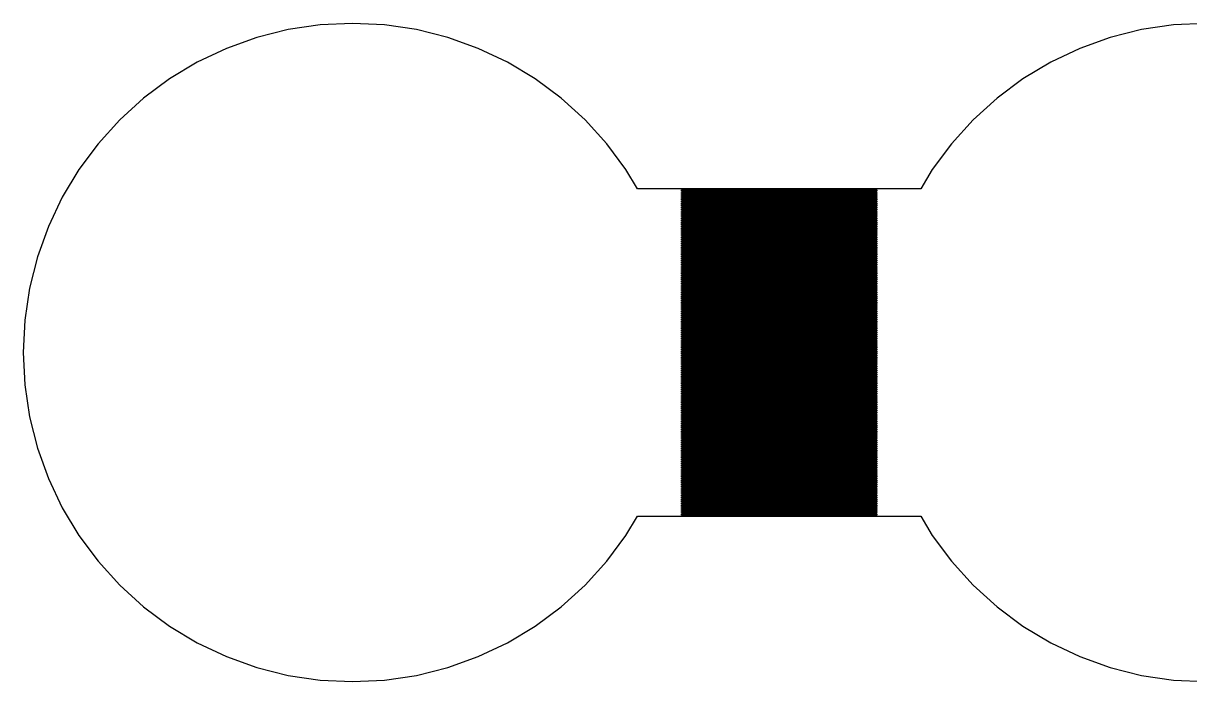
# Model space of a CAD drawing. Extents: x -5 to 101, y -4 to 66.
# Drawn here: x 22.03 to 34.33, y -3.97 to 2.97 of the extents above; entities that cross this region are included whole.
import ezdxf

# ---------------------------------------------------------------- set-up
doc = ezdxf.new("R2010")
doc.units = 0

msp = doc.modelspace()

# ---------------------------------------------------------------- linework, layer by layer
for p, q in [((25.1599, 2.95328), (24.823, 2.90332)), ((25.5, 2.96999), (25.1599, 2.95328)), ((25.8401, 2.95328), (25.5, 2.96999)), ((26.177, 2.90332), (25.8401, 2.95328)), ((34.1599, 2.95328), (33.823, 2.90332)), ((34.5, 2.96999), (34.1599, 2.95328)), ((24.823, 2.90332), (24.4927, 2.82057)), ((26.5073, 2.82057), (26.177, 2.90332)), ((33.823, 2.90332), (33.4927, 2.82057)), ((24.4927, 2.82057), (24.1721, 2.70586)), ((26.8279, 2.70586), (26.5073, 2.82057)), ((33.4927, 2.82057), (33.1721, 2.70586)), ((24.1721, 2.70586), (23.8643, 2.56026)), ((27.1358, 2.56026), (26.8279, 2.70586)), ((33.1721, 2.70586), (32.8642, 2.56026)), ((23.8643, 2.56026), (23.5722, 2.38519)), ((27.4278, 2.38519), (27.1358, 2.56026)), ((32.8642, 2.56026), (32.5722, 2.38519)), ((23.5722, 2.38519), (23.2987, 2.18234)), ((27.7014, 2.18234), (27.4278, 2.38519)), ((32.5722, 2.38519), (32.2986, 2.18234)), ((23.2987, 2.18234), (23.0463, 1.95366)), ((27.9537, 1.95366), (27.7014, 2.18234)), ((32.2986, 2.18234), (32.0463, 1.95366)), ((23.0463, 1.95366), (22.8177, 1.70134)), ((28.1824, 1.70134), (27.9537, 1.95366)), ((32.0463, 1.95366), (31.8176, 1.70134)), ((22.8177, 1.70134), (22.6148, 1.42783)), ((28.3852, 1.42783), (28.1824, 1.70134)), ((31.8176, 1.70134), (31.6148, 1.42783)), ((22.6148, 1.42783), (22.4397, 1.13574)), ((28.5068, 1.22499), (28.3852, 1.42783)), ((31.6148, 1.42783), (31.4932, 1.22499)), ((22.4397, 1.13574), (22.2941, 0.827911)), ((31.4932, 1.22499), (28.5068, 1.22499)), ((28.97, 1.20499), (28.97, 1.215)), ((28.97, 1.215), (31.03, 1.215)), ((31.03, 1.20499), (28.97, 1.20499)), ((28.97, 1.185), (28.97, 1.19499)), ((28.97, 1.19499), (31.03, 1.19499)), ((31.03, 1.185), (28.97, 1.185)), ((28.97, 1.16499), (28.97, 1.17499)), ((28.97, 1.17499), (31.03, 1.17499)), ((31.03, 1.16499), (28.97, 1.16499)), ((28.97, 1.14499), (28.97, 1.155)), ((28.97, 1.155), (31.03, 1.155)), ((31.03, 1.14499), (28.97, 1.14499)), ((28.97, 1.125), (28.97, 1.13499)), ((28.97, 1.13499), (31.03, 1.13499)), ((31.03, 1.125), (28.97, 1.125)), ((28.97, 1.105), (28.97, 1.11499)), ((28.97, 1.11499), (31.03, 1.11499)), ((31.03, 1.215), (31.03, 1.20499)), ((31.03, 1.19499), (31.03, 1.185)), ((31.03, 1.17499), (31.03, 1.16499)), ((31.03, 1.155), (31.03, 1.14499)), ((31.03, 1.13499), (31.03, 1.125)), ((31.03, 1.11499), (31.03, 1.105)), ((31.03, 1.105), (28.97, 1.105)), ((28.97, 1.08499), (28.97, 1.09499)), ((28.97, 1.09499), (31.03, 1.09499)), ((31.03, 1.08499), (28.97, 1.08499)), ((28.97, 1.06499), (28.97, 1.075)), ((28.97, 1.075), (31.03, 1.075)), ((31.03, 1.06499), (28.97, 1.06499)), ((28.97, 1.045), (28.97, 1.05499)), ((28.97, 1.05499), (31.03, 1.05499)), ((31.03, 1.045), (28.97, 1.045)), ((28.97, 1.02499), (28.97, 1.03499)), ((28.97, 1.03499), (31.03, 1.03499)), ((31.03, 1.02499), (28.97, 1.02499)), ((28.97, 1.00499), (28.97, 1.015)), ((28.97, 1.015), (31.03, 1.015)), ((31.03, 1.00499), (28.97, 1.00499)), ((28.97, 0.984985), (28.97, 0.994995)), ((28.97, 0.994995), (31.03, 0.994995)), ((31.03, 0.984985), (28.97, 0.984985)), ((31.03, 1.09499), (31.03, 1.08499)), ((31.03, 1.075), (31.03, 1.06499)), ((31.03, 1.05499), (31.03, 1.045)), ((31.03, 1.03499), (31.03, 1.02499)), ((31.03, 1.015), (31.03, 1.00499)), ((31.03, 0.994995), (31.03, 0.984985)), ((28.97, 0.964996), (28.97, 0.974991)), ((28.97, 0.974991), (31.03, 0.974991)), ((31.03, 0.964996), (28.97, 0.964996)), ((28.97, 0.944992), (28.97, 0.954987)), ((28.97, 0.954987), (31.03, 0.954987)), ((31.03, 0.944992), (28.97, 0.944992)), ((28.97, 0.924988), (28.97, 0.934998)), ((28.97, 0.934998), (31.03, 0.934998)), ((31.03, 0.924988), (28.97, 0.924988)), ((28.97, 0.904999), (28.97, 0.914993)), ((28.97, 0.914993), (31.03, 0.914993)), ((31.03, 0.904999), (28.97, 0.904999)), ((28.97, 0.884995), (28.97, 0.894989)), ((28.97, 0.894989), (31.03, 0.894989)), ((31.03, 0.884995), (28.97, 0.884995)), ((28.97, 0.86499), (28.97, 0.875)), ((28.97, 0.875), (31.03, 0.875)), ((31.03, 0.86499), (28.97, 0.86499)), ((31.03, 0.974991), (31.03, 0.964996)), ((31.03, 0.954987), (31.03, 0.944992)), ((31.03, 0.934998), (31.03, 0.924988)), ((31.03, 0.914993), (31.03, 0.904999)), ((31.03, 0.894989), (31.03, 0.884995)), ((31.03, 0.875), (31.03, 0.86499)), ((22.2941, 0.827911), (22.1794, 0.507278)), ((28.97, 0.844986), (28.97, 0.854996)), ((28.97, 0.854996), (31.03, 0.854996)), ((31.03, 0.844986), (28.97, 0.844986)), ((28.97, 0.824997), (28.97, 0.834991)), ((28.97, 0.834991), (31.03, 0.834991)), ((31.03, 0.824997), (28.97, 0.824997)), ((28.97, 0.804993), (28.97, 0.814987)), ((28.97, 0.814987), (31.03, 0.814987)), ((31.03, 0.804993), (28.97, 0.804993)), ((28.97, 0.784988), (28.97, 0.794998)), ((28.97, 0.794998), (31.03, 0.794998)), ((31.03, 0.784988), (28.97, 0.784988)), ((28.97, 0.764999), (28.97, 0.774994)), ((28.97, 0.774994), (31.03, 0.774994)), ((31.03, 0.764999), (28.97, 0.764999)), ((28.97, 0.744995), (28.97, 0.75499)), ((28.97, 0.75499), (31.03, 0.75499)), ((31.03, 0.744995), (28.97, 0.744995)), ((31.03, 0.854996), (31.03, 0.844986)), ((31.03, 0.834991), (31.03, 0.824997)), ((31.03, 0.814987), (31.03, 0.804993)), ((31.03, 0.794998), (31.03, 0.784988)), ((31.03, 0.774994), (31.03, 0.764999)), ((31.03, 0.75499), (31.03, 0.744995)), ((28.97, 0.724991), (28.97, 0.734985)), ((28.97, 0.734985), (31.03, 0.734985)), ((31.03, 0.724991), (28.97, 0.724991)), ((28.97, 0.704987), (28.97, 0.714996)), ((28.97, 0.714996), (31.03, 0.714996)), ((31.03, 0.704987), (28.97, 0.704987)), ((28.97, 0.684998), (28.97, 0.694992)), ((28.97, 0.694992), (31.03, 0.694992)), ((31.03, 0.684998), (28.97, 0.684998)), ((28.97, 0.664993), (28.97, 0.674988)), ((28.97, 0.674988), (31.03, 0.674988)), ((31.03, 0.664993), (28.97, 0.664993)), ((28.97, 0.644989), (28.97, 0.654999)), ((28.97, 0.654999), (31.03, 0.654999)), ((31.03, 0.644989), (28.97, 0.644989)), ((28.97, 0.625), (28.97, 0.634995)), ((28.97, 0.634995), (31.03, 0.634995)), ((31.03, 0.625), (28.97, 0.625)), ((31.03, 0.734985), (31.03, 0.724991)), ((31.03, 0.714996), (31.03, 0.704987)), ((31.03, 0.694992), (31.03, 0.684998)), ((31.03, 0.674988), (31.03, 0.664993)), ((31.03, 0.654999), (31.03, 0.644989)), ((31.03, 0.634995), (31.03, 0.625)), ((22.1794, 0.507278), (22.0967, 0.176956)), ((28.97, 0.604996), (28.97, 0.61499)), ((28.97, 0.61499), (31.03, 0.61499)), ((31.03, 0.604996), (28.97, 0.604996)), ((28.97, 0.584991), (28.97, 0.594986)), ((28.97, 0.594986), (31.03, 0.594986)), ((31.03, 0.584991), (28.97, 0.584991)), ((28.97, 0.564987), (28.97, 0.574997)), ((28.97, 0.574997), (31.03, 0.574997)), ((31.03, 0.564987), (28.97, 0.564987)), ((28.97, 0.544998), (28.97, 0.554993)), ((28.97, 0.554993), (31.03, 0.554993)), ((31.03, 0.544998), (28.97, 0.544998)), ((28.97, 0.524994), (28.97, 0.534988)), ((28.97, 0.534988), (31.03, 0.534988)), ((31.03, 0.524994), (28.97, 0.524994)), ((28.97, 0.50499), (28.97, 0.514999)), ((28.97, 0.514999), (31.03, 0.514999)), ((31.03, 0.50499), (28.97, 0.50499)), ((28.97, 0.484985), (28.97, 0.494995)), ((28.97, 0.494995), (31.03, 0.494995)), ((31.03, 0.61499), (31.03, 0.604996)), ((31.03, 0.594986), (31.03, 0.584991)), ((31.03, 0.574997), (31.03, 0.564987)), ((31.03, 0.554993), (31.03, 0.544998)), ((31.03, 0.534988), (31.03, 0.524994)), ((31.03, 0.514999), (31.03, 0.50499)), ((31.03, 0.494995), (31.03, 0.484985)), ((31.03, 0.484985), (28.97, 0.484985)), ((28.97, 0.464996), (28.97, 0.474991)), ((28.97, 0.474991), (31.03, 0.474991)), ((31.03, 0.464996), (28.97, 0.464996)), ((28.97, 0.444992), (28.97, 0.454987)), ((28.97, 0.454987), (31.03, 0.454987)), ((31.03, 0.444992), (28.97, 0.444992)), ((28.97, 0.424988), (28.97, 0.434998)), ((28.97, 0.434998), (31.03, 0.434998)), ((31.03, 0.424988), (28.97, 0.424988)), ((28.97, 0.404999), (28.97, 0.414993)), ((28.97, 0.414993), (31.03, 0.414993)), ((31.03, 0.404999), (28.97, 0.404999)), ((28.97, 0.384995), (28.97, 0.394989)), ((28.97, 0.394989), (31.03, 0.394989)), ((31.03, 0.384995), (28.97, 0.384995)), ((28.97, 0.36499), (28.97, 0.375)), ((28.97, 0.375), (31.03, 0.375)), ((31.03, 0.474991), (31.03, 0.464996)), ((31.03, 0.454987), (31.03, 0.444992)), ((31.03, 0.434998), (31.03, 0.424988)), ((31.03, 0.414993), (31.03, 0.404999)), ((31.03, 0.394989), (31.03, 0.384995)), ((31.03, 0.375), (31.03, 0.36499)), ((31.03, 0.36499), (28.97, 0.36499)), ((28.97, 0.344986), (28.97, 0.354996)), ((28.97, 0.354996), (31.03, 0.354996)), ((31.03, 0.344986), (28.97, 0.344986)), ((28.97, 0.324997), (28.97, 0.334991)), ((28.97, 0.334991), (31.03, 0.334991)), ((31.03, 0.324997), (28.97, 0.324997)), ((28.97, 0.304993), (28.97, 0.314987)), ((28.97, 0.314987), (31.03, 0.314987)), ((31.03, 0.304993), (28.97, 0.304993)), ((28.97, 0.284988), (28.97, 0.294998)), ((28.97, 0.294998), (31.03, 0.294998)), ((31.03, 0.284988), (28.97, 0.284988)), ((28.97, 0.264999), (28.97, 0.274994)), ((28.97, 0.274994), (31.03, 0.274994)), ((31.03, 0.264999), (28.97, 0.264999)), ((28.97, 0.244995), (28.97, 0.25499)), ((28.97, 0.25499), (31.03, 0.25499)), ((31.03, 0.354996), (31.03, 0.344986)), ((31.03, 0.334991), (31.03, 0.324997)), ((31.03, 0.314987), (31.03, 0.304993)), ((31.03, 0.294998), (31.03, 0.284988)), ((31.03, 0.274994), (31.03, 0.264999)), ((31.03, 0.25499), (31.03, 0.244995)), ((22.0967, 0.176956), (22.0467, -0.159882)), ((31.03, 0.244995), (28.97, 0.244995)), ((28.97, 0.224991), (28.97, 0.234985)), ((28.97, 0.234985), (31.03, 0.234985)), ((31.03, 0.224991), (28.97, 0.224991)), ((28.97, 0.204987), (28.97, 0.214996)), ((28.97, 0.214996), (31.03, 0.214996)), ((31.03, 0.204987), (28.97, 0.204987)), ((28.97, 0.184998), (28.97, 0.194992)), ((28.97, 0.194992), (31.03, 0.194992)), ((31.03, 0.184998), (28.97, 0.184998)), ((28.97, 0.164993), (28.97, 0.174988)), ((28.97, 0.174988), (31.03, 0.174988)), ((31.03, 0.164993), (28.97, 0.164993)), ((28.97, 0.144989), (28.97, 0.154999)), ((28.97, 0.154999), (31.03, 0.154999)), ((31.03, 0.144989), (28.97, 0.144989)), ((28.97, 0.125), (28.97, 0.134995)), ((28.97, 0.134995), (31.03, 0.134995)), ((31.03, 0.125), (28.97, 0.125)), ((31.03, 0.234985), (31.03, 0.224991)), ((31.03, 0.214996), (31.03, 0.204987)), ((31.03, 0.194992), (31.03, 0.184998)), ((31.03, 0.174988), (31.03, 0.164993)), ((31.03, 0.154999), (31.03, 0.144989)), ((31.03, 0.134995), (31.03, 0.125)), ((28.97, 0.104996), (28.97, 0.11499)), ((28.97, 0.11499), (31.03, 0.11499)), ((31.03, 0.104996), (28.97, 0.104996)), ((28.97, 0.084991), (28.97, 0.094986)), ((28.97, 0.094986), (31.03, 0.094986)), ((31.03, 0.084991), (28.97, 0.084991)), ((28.97, 0.064987), (28.97, 0.074997)), ((28.97, 0.074997), (31.03, 0.074997)), ((31.03, 0.064987), (28.97, 0.064987)), ((28.97, 0.044998), (28.97, 0.054993)), ((28.97, 0.054993), (31.03, 0.054993)), ((31.03, 0.044998), (28.97, 0.044998)), ((28.97, 0.024994), (28.97, 0.034988)), ((28.97, 0.034988), (31.03, 0.034988)), ((31.03, 0.024994), (28.97, 0.024994)), ((28.97, 0.00499), (28.97, 0.014999)), ((28.97, 0.014999), (31.03, 0.014999)), ((31.03, 0.00499), (28.97, 0.00499)), ((31.03, 0.11499), (31.03, 0.104996)), ((31.03, 0.094986), (31.03, 0.084991)), ((31.03, 0.074997), (31.03, 0.064987)), ((31.03, 0.054993), (31.03, 0.044998)), ((31.03, 0.034988), (31.03, 0.024994)), ((31.03, 0.014999), (31.03, 0.00499)), ((28.97, -0.015015), (28.97, -0.005005)), ((28.97, -0.005005), (31.03, -0.005005)), ((31.03, -0.015015), (28.97, -0.015015)), ((28.97, -0.035004), (28.97, -0.025009)), ((28.97, -0.025009), (31.03, -0.025009)), ((31.03, -0.035004), (28.97, -0.035004)), ((28.97, -0.055008), (28.97, -0.045013)), ((28.97, -0.045013), (31.03, -0.045013)), ((31.03, -0.055008), (28.97, -0.055008)), ((28.97, -0.075012), (28.97, -0.065002)), ((28.97, -0.065002), (31.03, -0.065002)), ((31.03, -0.075012), (28.97, -0.075012)), ((28.97, -0.095001), (28.97, -0.085007)), ((28.97, -0.085007), (31.03, -0.085007)), ((31.03, -0.095001), (28.97, -0.095001)), ((28.97, -0.115005), (28.97, -0.105011)), ((28.97, -0.105011), (31.03, -0.105011)), ((31.03, -0.115005), (28.97, -0.115005)), ((31.03, -0.005005), (31.03, -0.015015)), ((31.03, -0.025009), (31.03, -0.035004)), ((31.03, -0.045013), (31.03, -0.055008)), ((31.03, -0.065002), (31.03, -0.075012)), ((31.03, -0.085007), (31.03, -0.095001)), ((31.03, -0.105011), (31.03, -0.115005)), ((22.0467, -0.159882), (22.03, -0.5)), ((28.97, -0.13501), (28.97, -0.125)), ((28.97, -0.125), (31.03, -0.125)), ((31.03, -0.13501), (28.97, -0.13501)), ((28.97, -0.155014), (28.97, -0.145004)), ((28.97, -0.145004), (31.03, -0.145004)), ((31.03, -0.155014), (28.97, -0.155014)), ((28.97, -0.175003), (28.97, -0.165009)), ((28.97, -0.165009), (31.03, -0.165009)), ((31.03, -0.175003), (28.97, -0.175003)), ((28.97, -0.195007), (28.97, -0.185013)), ((28.97, -0.185013), (31.03, -0.185013)), ((31.03, -0.195007), (28.97, -0.195007)), ((28.97, -0.215012), (28.97, -0.205002)), ((28.97, -0.205002), (31.03, -0.205002)), ((31.03, -0.215012), (28.97, -0.215012)), ((28.97, -0.235001), (28.97, -0.225006)), ((28.97, -0.225006), (31.03, -0.225006)), ((31.03, -0.235001), (28.97, -0.235001)), ((28.97, -0.255005), (28.97, -0.24501)), ((28.97, -0.24501), (31.03, -0.24501)), ((31.03, -0.125), (31.03, -0.13501)), ((31.03, -0.145004), (31.03, -0.155014)), ((31.03, -0.165009), (31.03, -0.175003)), ((31.03, -0.185013), (31.03, -0.195007)), ((31.03, -0.205002), (31.03, -0.215012)), ((31.03, -0.225006), (31.03, -0.235001)), ((31.03, -0.24501), (31.03, -0.255005)), ((31.03, -0.255005), (28.97, -0.255005)), ((28.97, -0.275009), (28.97, -0.265015)), ((28.97, -0.265015), (31.03, -0.265015)), ((31.03, -0.275009), (28.97, -0.275009)), ((28.97, -0.295013), (28.97, -0.285004)), ((28.97, -0.285004), (31.03, -0.285004)), ((31.03, -0.295013), (28.97, -0.295013)), ((28.97, -0.315002), (28.97, -0.305008)), ((28.97, -0.305008), (31.03, -0.305008)), ((31.03, -0.315002), (28.97, -0.315002)), ((28.97, -0.335007), (28.97, -0.325012)), ((28.97, -0.325012), (31.03, -0.325012)), ((31.03, -0.335007), (28.97, -0.335007)), ((28.97, -0.355011), (28.97, -0.345001)), ((28.97, -0.345001), (31.03, -0.345001)), ((31.03, -0.355011), (28.97, -0.355011)), ((28.97, -0.375), (28.97, -0.365005)), ((28.97, -0.365005), (31.03, -0.365005)), ((31.03, -0.265015), (31.03, -0.275009)), ((31.03, -0.285004), (31.03, -0.295013)), ((31.03, -0.305008), (31.03, -0.315002)), ((31.03, -0.325012), (31.03, -0.335007)), ((31.03, -0.345001), (31.03, -0.355011)), ((31.03, -0.365005), (31.03, -0.375)), ((31.03, -0.375), (28.97, -0.375)), ((28.97, -0.395004), (28.97, -0.38501)), ((28.97, -0.38501), (31.03, -0.38501)), ((31.03, -0.395004), (28.97, -0.395004)), ((28.97, -0.415009), (28.97, -0.405014)), ((28.97, -0.405014), (31.03, -0.405014)), ((31.03, -0.415009), (28.97, -0.415009)), ((28.97, -0.435013), (28.97, -0.425003)), ((28.97, -0.425003), (31.03, -0.425003)), ((31.03, -0.435013), (28.97, -0.435013)), ((28.97, -0.455002), (28.97, -0.445007)), ((28.97, -0.445007), (31.03, -0.445007)), ((31.03, -0.455002), (28.97, -0.455002)), ((28.97, -0.475006), (28.97, -0.465012)), ((28.97, -0.465012), (31.03, -0.465012)), ((31.03, -0.475006), (28.97, -0.475006)), ((28.97, -0.49501), (28.97, -0.485001)), ((28.97, -0.485001), (31.03, -0.485001)), ((31.03, -0.38501), (31.03, -0.395004)), ((31.03, -0.405014), (31.03, -0.415009)), ((31.03, -0.425003), (31.03, -0.435013)), ((31.03, -0.445007), (31.03, -0.455002)), ((31.03, -0.465012), (31.03, -0.475006)), ((31.03, -0.485001), (31.03, -0.49501)), ((22.03, -0.5), (22.0467, -0.840118)), ((31.03, -0.49501), (28.97, -0.49501)), ((28.97, -0.514999), (28.97, -0.50499)), ((28.97, -0.50499), (31.03, -0.50499)), ((31.03, -0.514999), (28.97, -0.514999)), ((28.97, -0.534988), (28.97, -0.524994)), ((28.97, -0.524994), (31.03, -0.524994)), ((31.03, -0.534988), (28.97, -0.534988)), ((28.97, -0.554993), (28.97, -0.544998)), ((28.97, -0.544998), (31.03, -0.544998)), ((31.03, -0.554993), (28.97, -0.554993)), ((28.97, -0.574997), (28.97, -0.564987)), ((28.97, -0.564987), (31.03, -0.564987)), ((31.03, -0.574997), (28.97, -0.574997)), ((28.97, -0.594986), (28.97, -0.584991)), ((28.97, -0.584991), (31.03, -0.584991)), ((31.03, -0.594986), (28.97, -0.594986)), ((28.97, -0.61499), (28.97, -0.604996)), ((28.97, -0.604996), (31.03, -0.604996)), ((31.03, -0.61499), (28.97, -0.61499)), ((31.03, -0.50499), (31.03, -0.514999)), ((31.03, -0.524994), (31.03, -0.534988)), ((31.03, -0.544998), (31.03, -0.554993)), ((31.03, -0.564987), (31.03, -0.574997)), ((31.03, -0.584991), (31.03, -0.594986)), ((31.03, -0.604996), (31.03, -0.61499)), ((28.97, -0.634995), (28.97, -0.625)), ((28.97, -0.625), (31.03, -0.625)), ((31.03, -0.634995), (28.97, -0.634995)), ((28.97, -0.654999), (28.97, -0.644989)), ((28.97, -0.644989), (31.03, -0.644989)), ((31.03, -0.654999), (28.97, -0.654999)), ((28.97, -0.674988), (28.97, -0.664993)), ((28.97, -0.664993), (31.03, -0.664993)), ((31.03, -0.674988), (28.97, -0.674988)), ((28.97, -0.694992), (28.97, -0.684998)), ((28.97, -0.684998), (31.03, -0.684998)), ((31.03, -0.694992), (28.97, -0.694992)), ((28.97, -0.714996), (28.97, -0.704987)), ((28.97, -0.704987), (31.03, -0.704987)), ((31.03, -0.714996), (28.97, -0.714996)), ((28.97, -0.734985), (28.97, -0.724991)), ((28.97, -0.724991), (31.03, -0.724991)), ((31.03, -0.734985), (28.97, -0.734985)), ((31.03, -0.625), (31.03, -0.634995)), ((31.03, -0.644989), (31.03, -0.654999)), ((31.03, -0.664993), (31.03, -0.674988)), ((31.03, -0.684998), (31.03, -0.694992)), ((31.03, -0.704987), (31.03, -0.714996)), ((31.03, -0.724991), (31.03, -0.734985)), ((22.0467, -0.840118), (22.0967, -1.17696)), ((28.97, -0.75499), (28.97, -0.744995)), ((28.97, -0.744995), (31.03, -0.744995)), ((31.03, -0.75499), (28.97, -0.75499)), ((28.97, -0.774994), (28.97, -0.764999)), ((28.97, -0.764999), (31.03, -0.764999)), ((31.03, -0.774994), (28.97, -0.774994)), ((28.97, -0.794998), (28.97, -0.784988)), ((28.97, -0.784988), (31.03, -0.784988)), ((31.03, -0.794998), (28.97, -0.794998)), ((28.97, -0.814987), (28.97, -0.804993)), ((28.97, -0.804993), (31.03, -0.804993)), ((31.03, -0.814987), (28.97, -0.814987)), ((28.97, -0.834991), (28.97, -0.824997)), ((28.97, -0.824997), (31.03, -0.824997)), ((31.03, -0.834991), (28.97, -0.834991)), ((28.97, -0.854996), (28.97, -0.844986)), ((28.97, -0.844986), (31.03, -0.844986)), ((31.03, -0.854996), (28.97, -0.854996)), ((31.03, -0.744995), (31.03, -0.75499)), ((31.03, -0.764999), (31.03, -0.774994)), ((31.03, -0.784988), (31.03, -0.794998)), ((31.03, -0.804993), (31.03, -0.814987)), ((31.03, -0.824997), (31.03, -0.834991)), ((31.03, -0.844986), (31.03, -0.854996)), ((28.97, -0.875), (28.97, -0.86499)), ((28.97, -0.86499), (31.03, -0.86499)), ((31.03, -0.875), (28.97, -0.875)), ((28.97, -0.894989), (28.97, -0.884995)), ((28.97, -0.884995), (31.03, -0.884995)), ((31.03, -0.894989), (28.97, -0.894989)), ((28.97, -0.914993), (28.97, -0.904999)), ((28.97, -0.904999), (31.03, -0.904999)), ((31.03, -0.914993), (28.97, -0.914993)), ((28.97, -0.934998), (28.97, -0.924988)), ((28.97, -0.924988), (31.03, -0.924988)), ((31.03, -0.934998), (28.97, -0.934998)), ((28.97, -0.954987), (28.97, -0.944992)), ((28.97, -0.944992), (31.03, -0.944992)), ((31.03, -0.954987), (28.97, -0.954987)), ((28.97, -0.974991), (28.97, -0.964996)), ((28.97, -0.964996), (31.03, -0.964996)), ((31.03, -0.974991), (28.97, -0.974991)), ((31.03, -0.86499), (31.03, -0.875)), ((31.03, -0.884995), (31.03, -0.894989)), ((31.03, -0.904999), (31.03, -0.914993)), ((31.03, -0.924988), (31.03, -0.934998)), ((31.03, -0.944992), (31.03, -0.954987)), ((31.03, -0.964996), (31.03, -0.974991)), ((28.97, -0.994995), (28.97, -0.984985)), ((28.97, -0.984985), (31.03, -0.984985)), ((31.03, -0.994995), (28.97, -0.994995)), ((28.97, -1.015), (28.97, -1.00499)), ((28.97, -1.00499), (31.03, -1.00499)), ((31.03, -1.015), (28.97, -1.015)), ((28.97, -1.03499), (28.97, -1.02499)), ((28.97, -1.02499), (31.03, -1.02499)), ((31.03, -1.03499), (28.97, -1.03499)), ((28.97, -1.05499), (28.97, -1.045)), ((28.97, -1.045), (31.03, -1.045)), ((31.03, -1.05499), (28.97, -1.05499)), ((28.97, -1.075), (28.97, -1.06499)), ((28.97, -1.06499), (31.03, -1.06499)), ((31.03, -1.075), (28.97, -1.075)), ((28.97, -1.09499), (28.97, -1.08499)), ((28.97, -1.08499), (31.03, -1.08499)), ((31.03, -1.09499), (28.97, -1.09499)), ((28.97, -1.11499), (28.97, -1.105)), ((28.97, -1.105), (31.03, -1.105)), ((31.03, -0.984985), (31.03, -0.994995)), ((31.03, -1.00499), (31.03, -1.015)), ((31.03, -1.02499), (31.03, -1.03499)), ((31.03, -1.045), (31.03, -1.05499)), ((31.03, -1.06499), (31.03, -1.075)), ((31.03, -1.08499), (31.03, -1.09499)), ((31.03, -1.105), (31.03, -1.11499)), ((22.0967, -1.17696), (22.1794, -1.50728)), ((31.03, -1.11499), (28.97, -1.11499)), ((28.97, -1.13499), (28.97, -1.125)), ((28.97, -1.125), (31.03, -1.125)), ((31.03, -1.13499), (28.97, -1.13499)), ((28.97, -1.155), (28.97, -1.14499)), ((28.97, -1.14499), (31.03, -1.14499)), ((31.03, -1.155), (28.97, -1.155)), ((28.97, -1.17499), (28.97, -1.16499)), ((28.97, -1.16499), (31.03, -1.16499)), ((31.03, -1.17499), (28.97, -1.17499)), ((28.97, -1.19499), (28.97, -1.185)), ((28.97, -1.185), (31.03, -1.185)), ((31.03, -1.19499), (28.97, -1.19499)), ((28.97, -1.215), (28.97, -1.20499)), ((28.97, -1.20499), (31.03, -1.20499)), ((31.03, -1.215), (28.97, -1.215)), ((28.97, -1.23499), (28.97, -1.22499)), ((28.97, -1.22499), (31.03, -1.22499)), ((31.03, -1.125), (31.03, -1.13499)), ((31.03, -1.14499), (31.03, -1.155)), ((31.03, -1.16499), (31.03, -1.17499)), ((31.03, -1.185), (31.03, -1.19499)), ((31.03, -1.20499), (31.03, -1.215)), ((31.03, -1.22499), (31.03, -1.23499)), ((31.03, -1.23499), (28.97, -1.23499)), ((28.97, -1.25499), (28.97, -1.245)), ((28.97, -1.245), (31.03, -1.245)), ((31.03, -1.25499), (28.97, -1.25499)), ((28.97, -1.27499), (28.97, -1.265)), ((28.97, -1.265), (31.03, -1.265)), ((31.03, -1.27499), (28.97, -1.27499)), ((28.97, -1.295), (28.97, -1.28499)), ((28.97, -1.28499), (31.03, -1.28499)), ((31.03, -1.295), (28.97, -1.295)), ((28.97, -1.31499), (28.97, -1.30499)), ((28.97, -1.30499), (31.03, -1.30499)), ((31.03, -1.31499), (28.97, -1.31499)), ((28.97, -1.33499), (28.97, -1.325)), ((28.97, -1.325), (31.03, -1.325)), ((31.03, -1.33499), (28.97, -1.33499)), ((28.97, -1.355), (28.97, -1.34499)), ((28.97, -1.34499), (31.03, -1.34499)), ((31.03, -1.245), (31.03, -1.25499)), ((31.03, -1.265), (31.03, -1.27499)), ((31.03, -1.28499), (31.03, -1.295)), ((31.03, -1.30499), (31.03, -1.31499)), ((31.03, -1.325), (31.03, -1.33499)), ((31.03, -1.34499), (31.03, -1.355)), ((31.03, -1.355), (28.97, -1.355)), ((28.97, -1.375), (28.97, -1.36499)), ((28.97, -1.36499), (31.03, -1.36499)), ((31.03, -1.375), (28.97, -1.375)), ((28.97, -1.39499), (28.97, -1.38499)), ((28.97, -1.38499), (31.03, -1.38499)), ((31.03, -1.39499), (28.97, -1.39499)), ((28.97, -1.41499), (28.97, -1.405)), ((28.97, -1.405), (31.03, -1.405)), ((31.03, -1.41499), (28.97, -1.41499)), ((28.97, -1.435), (28.97, -1.42499)), ((28.97, -1.42499), (31.03, -1.42499)), ((31.03, -1.435), (28.97, -1.435)), ((28.97, -1.45499), (28.97, -1.44499)), ((28.97, -1.44499), (31.03, -1.44499)), ((31.03, -1.45499), (28.97, -1.45499)), ((28.97, -1.47499), (28.97, -1.465)), ((28.97, -1.465), (31.03, -1.465)), ((31.03, -1.47499), (28.97, -1.47499)), ((31.03, -1.36499), (31.03, -1.375)), ((31.03, -1.38499), (31.03, -1.39499)), ((31.03, -1.405), (31.03, -1.41499)), ((31.03, -1.42499), (31.03, -1.435)), ((31.03, -1.44499), (31.03, -1.45499)), ((31.03, -1.465), (31.03, -1.47499)), ((22.1794, -1.50728), (22.2941, -1.82791)), ((28.97, -1.495), (28.97, -1.48499)), ((28.97, -1.48499), (31.03, -1.48499)), ((31.03, -1.495), (28.97, -1.495)), ((28.97, -1.515), (28.97, -1.50499)), ((28.97, -1.50499), (31.03, -1.50499)), ((31.03, -1.515), (28.97, -1.515)), ((28.97, -1.53499), (28.97, -1.52499)), ((28.97, -1.52499), (31.03, -1.52499)), ((31.03, -1.53499), (28.97, -1.53499)), ((28.97, -1.55499), (28.97, -1.545)), ((28.97, -1.545), (31.03, -1.545)), ((31.03, -1.55499), (28.97, -1.55499)), ((28.97, -1.575), (28.97, -1.56499)), ((28.97, -1.56499), (31.03, -1.56499)), ((31.03, -1.575), (28.97, -1.575)), ((28.97, -1.59499), (28.97, -1.58499)), ((28.97, -1.58499), (31.03, -1.58499)), ((31.03, -1.59499), (28.97, -1.59499)), ((31.03, -1.48499), (31.03, -1.495)), ((31.03, -1.50499), (31.03, -1.515)), ((31.03, -1.52499), (31.03, -1.53499)), ((31.03, -1.545), (31.03, -1.55499)), ((31.03, -1.56499), (31.03, -1.575)), ((31.03, -1.58499), (31.03, -1.59499)), ((28.97, -1.61499), (28.97, -1.605)), ((28.97, -1.605), (31.03, -1.605)), ((31.03, -1.61499), (28.97, -1.61499)), ((28.97, -1.63499), (28.97, -1.625)), ((28.97, -1.625), (31.03, -1.625)), ((31.03, -1.63499), (28.97, -1.63499)), ((28.97, -1.655), (28.97, -1.64499)), ((28.97, -1.64499), (31.03, -1.64499)), ((31.03, -1.655), (28.97, -1.655)), ((28.97, -1.67499), (28.97, -1.66499)), ((28.97, -1.66499), (31.03, -1.66499)), ((31.03, -1.67499), (28.97, -1.67499)), ((28.97, -1.69499), (28.97, -1.685)), ((28.97, -1.685), (31.03, -1.685)), ((31.03, -1.69499), (28.97, -1.69499)), ((28.97, -1.715), (28.97, -1.70499)), ((28.97, -1.70499), (31.03, -1.70499)), ((31.03, -1.715), (28.97, -1.715)), ((31.03, -1.605), (31.03, -1.61499)), ((31.03, -1.625), (31.03, -1.63499)), ((31.03, -1.64499), (31.03, -1.655)), ((31.03, -1.66499), (31.03, -1.67499)), ((31.03, -1.685), (31.03, -1.69499)), ((31.03, -1.70499), (31.03, -1.715)), ((22.2941, -1.82791), (22.4397, -2.13574)), ((28.97, -1.73499), (28.97, -1.72499)), ((28.97, -1.72499), (31.03, -1.72499)), ((31.03, -1.73499), (28.97, -1.73499)), ((28.97, -1.75499), (28.97, -1.745)), ((28.97, -1.745), (31.03, -1.745)), ((31.03, -1.75499), (28.97, -1.75499)), ((28.97, -1.77499), (28.97, -1.765)), ((28.97, -1.765), (31.03, -1.765)), ((31.03, -1.77499), (28.97, -1.77499)), ((28.97, -1.795), (28.97, -1.78499)), ((28.97, -1.78499), (31.03, -1.78499)), ((31.03, -1.795), (28.97, -1.795)), ((28.97, -1.81499), (28.97, -1.80499)), ((28.97, -1.80499), (31.03, -1.80499)), ((31.03, -1.81499), (28.97, -1.81499)), ((28.97, -1.83499), (28.97, -1.825)), ((28.97, -1.825), (31.03, -1.825)), ((31.03, -1.83499), (28.97, -1.83499)), ((28.97, -1.855), (28.97, -1.84499)), ((28.97, -1.84499), (31.03, -1.84499)), ((31.03, -1.72499), (31.03, -1.73499)), ((31.03, -1.745), (31.03, -1.75499)), ((31.03, -1.765), (31.03, -1.77499)), ((31.03, -1.78499), (31.03, -1.795)), ((31.03, -1.80499), (31.03, -1.81499)), ((31.03, -1.825), (31.03, -1.83499)), ((31.03, -1.84499), (31.03, -1.855)), ((31.03, -1.855), (28.97, -1.855)), ((28.97, -1.875), (28.97, -1.86499)), ((28.97, -1.86499), (31.03, -1.86499)), ((31.03, -1.875), (28.97, -1.875)), ((28.97, -1.89499), (28.97, -1.88499)), ((28.97, -1.88499), (31.03, -1.88499)), ((31.03, -1.89499), (28.97, -1.89499)), ((28.97, -1.91499), (28.97, -1.905)), ((28.97, -1.905), (31.03, -1.905)), ((31.03, -1.91499), (28.97, -1.91499)), ((28.97, -1.935), (28.97, -1.92499)), ((28.97, -1.92499), (31.03, -1.92499)), ((31.03, -1.935), (28.97, -1.935)), ((28.97, -1.95499), (28.97, -1.94499)), ((28.97, -1.94499), (31.03, -1.94499)), ((31.03, -1.95499), (28.97, -1.95499)), ((28.97, -1.97499), (28.97, -1.965)), ((28.97, -1.965), (31.03, -1.965)), ((31.03, -1.86499), (31.03, -1.875)), ((31.03, -1.88499), (31.03, -1.89499)), ((31.03, -1.905), (31.03, -1.91499)), ((31.03, -1.92499), (31.03, -1.935)), ((31.03, -1.94499), (31.03, -1.95499)), ((31.03, -1.965), (31.03, -1.97499)), ((31.03, -1.97499), (28.97, -1.97499)), ((28.97, -1.995), (28.97, -1.98499)), ((28.97, -1.98499), (31.03, -1.98499)), ((31.03, -1.995), (28.97, -1.995)), ((28.97, -2.015), (28.97, -2.00499)), ((28.97, -2.00499), (31.03, -2.00499)), ((31.03, -2.015), (28.97, -2.015)), ((28.97, -2.03499), (28.97, -2.02499)), ((28.97, -2.02499), (31.03, -2.02499)), ((31.03, -2.03499), (28.97, -2.03499)), ((28.97, -2.05499), (28.97, -2.045)), ((28.97, -2.045), (31.03, -2.045)), ((31.03, -2.05499), (28.97, -2.05499)), ((28.97, -2.075), (28.97, -2.06499)), ((28.97, -2.06499), (31.03, -2.06499)), ((31.03, -2.075), (28.97, -2.075)), ((28.97, -2.09499), (28.97, -2.08499)), ((28.97, -2.08499), (31.03, -2.08499)), ((31.03, -1.98499), (31.03, -1.995)), ((31.03, -2.00499), (31.03, -2.015)), ((31.03, -2.02499), (31.03, -2.03499)), ((31.03, -2.045), (31.03, -2.05499)), ((31.03, -2.06499), (31.03, -2.075)), ((31.03, -2.08499), (31.03, -2.09499)), ((22.4397, -2.13574), (22.6148, -2.42783)), ((31.03, -2.09499), (28.97, -2.09499)), ((28.97, -2.11499), (28.97, -2.105)), ((28.97, -2.105), (31.03, -2.105)), ((31.03, -2.11499), (28.97, -2.11499)), ((28.97, -2.13499), (28.97, -2.125)), ((28.97, -2.125), (31.03, -2.125)), ((31.03, -2.13499), (28.97, -2.13499)), ((28.97, -2.155), (28.97, -2.14499)), ((28.97, -2.14499), (31.03, -2.14499)), ((31.03, -2.155), (28.97, -2.155)), ((28.97, -2.17499), (28.97, -2.16499)), ((28.97, -2.16499), (31.03, -2.16499)), ((31.03, -2.17499), (28.97, -2.17499)), ((28.97, -2.19499), (28.97, -2.185)), ((28.97, -2.185), (31.03, -2.185)), ((31.03, -2.19499), (28.97, -2.19499)), ((28.97, -2.215), (28.97, -2.20499)), ((28.97, -2.20499), (31.03, -2.20499)), ((31.03, -2.105), (31.03, -2.11499)), ((31.03, -2.125), (31.03, -2.13499)), ((31.03, -2.14499), (31.03, -2.155)), ((31.03, -2.16499), (31.03, -2.17499)), ((31.03, -2.185), (31.03, -2.19499)), ((31.03, -2.20499), (31.03, -2.215)), ((28.3852, -2.42783), (28.5068, -2.22499)), ((28.5068, -2.22499), (31.4932, -2.22499)), ((31.03, -2.215), (28.97, -2.215)), ((31.4932, -2.22499), (31.6148, -2.42783)), ((22.6148, -2.42783), (22.8177, -2.70134)), ((28.1824, -2.70134), (28.3852, -2.42783)), ((31.6148, -2.42783), (31.8176, -2.70134)), ((22.8177, -2.70134), (23.0463, -2.95366)), ((27.9537, -2.95366), (28.1824, -2.70134)), ((31.8176, -2.70134), (32.0463, -2.95366)), ((23.0463, -2.95366), (23.2987, -3.18234)), ((27.7014, -3.18234), (27.9537, -2.95366)), ((32.0463, -2.95366), (32.2986, -3.18234)), ((23.2987, -3.18234), (23.5722, -3.38519)), ((27.4278, -3.38519), (27.7014, -3.18234)), ((32.2986, -3.18234), (32.5722, -3.38519)), ((23.5722, -3.38519), (23.8643, -3.56026)), ((27.1358, -3.56026), (27.4278, -3.38519)), ((32.5722, -3.38519), (32.8642, -3.56026)), ((23.8643, -3.56026), (24.1721, -3.70586)), ((26.8279, -3.70586), (27.1358, -3.56026)), ((32.8642, -3.56026), (33.1721, -3.70586)), ((24.1721, -3.70586), (24.4927, -3.82057)), ((26.5073, -3.82057), (26.8279, -3.70586)), ((33.1721, -3.70586), (33.4927, -3.82057)), ((24.4927, -3.82057), (24.823, -3.90332)), ((24.823, -3.90332), (25.1599, -3.95328)), ((25.8401, -3.95328), (26.177, -3.90332)), ((26.177, -3.90332), (26.5073, -3.82057)), ((33.4927, -3.82057), (33.823, -3.90332)), ((33.823, -3.90332), (34.1599, -3.95328)), ((25.1599, -3.95328), (25.5, -3.96999)), ((25.5, -3.96999), (25.8401, -3.95328)), ((34.1599, -3.95328), (34.5, -3.96999))]:
    msp.add_line(p, q)

doc.saveas('drawing.dxf')
